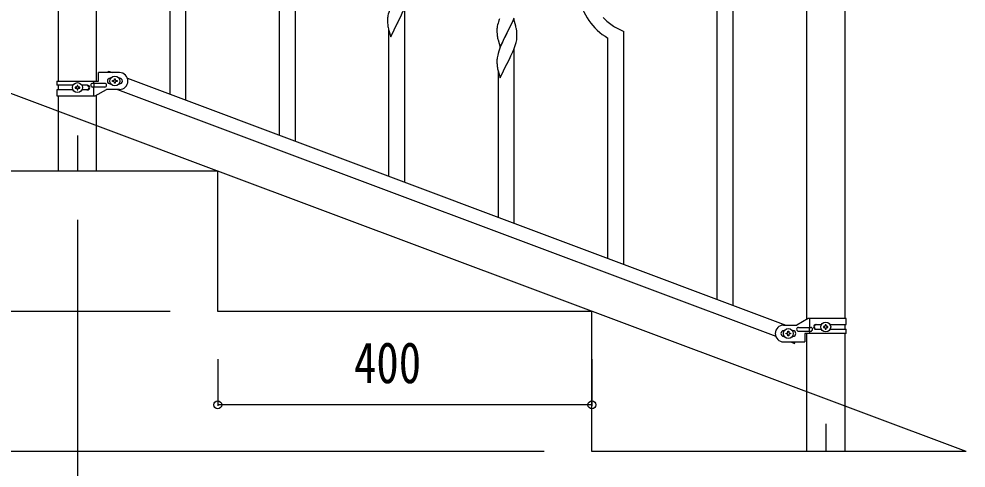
# Model space of a CAD drawing. Units: millimetres, scale not verified. Extents: x -4143 to 4140, y -2900 to 2898.
# Drawn here: x 742 to 1755, y 680 to 1160 of the extents above; entities that cross this region are included whole.
import ezdxf
from ezdxf.enums import TextEntityAlignment as Align

# ---------------------------------------------------------------- set-up
doc = ezdxf.new("R2010")
doc.units = ezdxf.units.MM
doc.header["$LTSCALE"] = 10
for name, color, linetype in [('0-2_YKK_12', 2, 'Continuous'), ('0-3_YKK_A1', 4, 'Continuous'), ('0-4_YKK_D', 6, 'Continuous')]:
    doc.layers.add(name, color=color, linetype=linetype)
doc.styles.add('ＭＳ ゴシック', font='')
doc.styles.get('ＭＳ ゴシック').set_extended_font_data('MS Gothic')

msp = doc.modelspace()

# ---------------------------------------------------------------- linework, layer by layer
at = {"layer": '0-2_YKK_12'}
msp.add_line((1604.89, 727.16), (1604.89, 697.5), dxfattribs=at)
at = {"layer": '0-3_YKK_A1'}
for p, q in [((903.89, 1079.73), (903.89, 1737.01)), ((784.64, 1093.85), (784.64, 1727.5)), ((825.14, 1093.85), (825.14, 1727.5)), ((920.89, 1073.35), (920.89, 1730.63)), ((1488.89, 860.31), (1488.89, 1517.58)), ((1505.89, 853.93), (1505.89, 1511.21)), ((1584.64, 839), (1584.64, 1427.5)), ((1625.14, 1427.5), (1625.14, 839.79)), ((1037.89, 1029.47), (1037.89, 1278.61)), ((1020.89, 1035.84), (1020.89, 1271.53)), ((1154.89, 985.58), (1154.89, 1172.51)), ((1147.06, 1156.04), (1146.9, 1155.71)), ((1137.89, 991.96), (1137.89, 1147.76)), ((1388.89, 897.81), (1388.89, 1146.96)), ((1371.89, 904.19), (1371.89, 1139.88)), ((1271.89, 941.7), (1271.89, 1128.62)), ((837.58, 1102.85), (838.16, 1104.38)), ((838.16, 1104.38), (842.25, 1102.85)), ((1254.89, 948.07), (1254.89, 1103.88)), ((1264.06, 1112.16), (1263.9, 1111.83)), ((782.89, 1093.85), (782.89, 1089.35)), ((782.89, 1093.85), (827.39, 1093.85)), ((821.86, 1093.85), (821.86, 1091.35)), ((827.39, 1093.85), (827.39, 1102.85)), ((849.89, 1102.85), (827.39, 1102.85)), ((839.89, 1096.85), (840.52, 1096.85)), ((846.33, 1094.33), (847.29, 1094.33)), ((849.26, 1096.85), (849.89, 1096.85)), ((858.39, 1096.79), (1562.25, 832.79)), ((800.21, 1089.35), (782.89, 1089.35)), ((782.89, 1084.35), (782.89, 1077.85)), ((800.22, 1084.35), (782.89, 1084.35)), ((784.64, 1084.35), (784.64, 1089.35)), ((803.45, 1087.32), (802.49, 1087.32)), ((806.33, 1086.36), (807.29, 1086.36)), ((815.48, 1089.35), (809.56, 1089.35)), ((815.48, 1084.35), (809.56, 1084.35)), ((834.09, 1091.35), (821.01, 1091.35)), ((834.09, 1087.35), (821.01, 1087.35)), ((821.86, 1087.35), (821.86, 1077.85)), ((822.41, 1091.35), (822.41, 1087.35)), ((823.76, 1077.85), (835.89, 1084.85)), ((849.89, 1084.85), (835.89, 1084.85)), ((839.89, 1090.85), (840.52, 1090.85)), ((843.45, 1093.37), (842.49, 1093.37)), ((847.53, 1084.85), (1551.38, 820.84)), ((849.26, 1090.85), (849.89, 1090.85)), ((782.89, 1077.85), (823.76, 1077.85)), ((784.64, 997.5), (784.64, 1077.85)), ((825.14, 997.5), (825.14, 1078.64)), ((804.89, 1035.62), (804.89, 997.5)), ((825.14, 997.5), (784.64, 997.5)), ((1754.89, 697.5), (954.89, 997.5)), ((1354.89, 697.5), (1354.89, 847.5)), ((1559.89, 832.79), (1573.89, 832.79)), ((1586.01, 839.79), (1573.89, 832.79)), ((1626.89, 839.79), (1586.01, 839.79)), ((1587.92, 830.29), (1587.92, 839.79)), ((1594.29, 833.29), (1600.22, 833.29)), ((1603.45, 831.27), (1602.49, 831.27)), ((1606.33, 830.31), (1607.29, 830.31)), ((1609.56, 833.29), (1626.89, 833.29)), ((1625.14, 833.29), (1625.14, 828.29)), ((1626.89, 833.29), (1626.89, 839.79)), ((1560.52, 826.79), (1559.89, 826.79)), ((1560.52, 820.79), (1559.89, 820.79)), ((1563.45, 823.31), (1562.49, 823.31)), ((1566.33, 824.27), (1567.29, 824.27)), ((1569.89, 826.79), (1569.26, 826.79)), ((1569.89, 820.79), (1569.26, 820.79)), ((1575.69, 830.29), (1588.77, 830.29)), ((1575.69, 826.29), (1588.77, 826.29)), ((1582.39, 823.79), (1582.39, 814.79)), ((1626.89, 823.79), (1582.39, 823.79)), ((1584.64, 697.5), (1584.64, 823.79)), ((1587.36, 826.29), (1587.36, 830.29)), ((1587.92, 823.79), (1587.92, 826.29)), ((1594.29, 828.29), (1600.21, 828.29)), ((1609.56, 828.29), (1626.89, 828.29)), ((1625.14, 823.79), (1625.14, 697.5)), ((1626.89, 823.79), (1626.89, 828.29)), ((1559.89, 814.79), (1582.39, 814.79)), ((1567.53, 814.79), (1571.62, 813.25)), ((1571.62, 813.25), (1572.19, 814.79)), ((1754.89, 697.5), (1354.89, 697.5))]:
    msp.add_line(p, q, dxfattribs=at)
for points in [[(1154.29, 1203.77), (1147.06, 1188.92), (1146.9, 1188.59), (1144.55, 1183.93), (1142.79, 1180.28), (1142.34, 1179.31), (1141.23, 1176.85), (1139.96, 1173.83), (1139.17, 1171.8), (1138.45, 1169.79), (1137.66, 1167.31), (1137.14, 1165.38), (1136.83, 1163.98), (1136.59, 1162.63), (1136.43, 1161.34), (1136.37, 1160.51), (1136.34, 1159.71), (1136.36, 1157.85), (1136.39, 1156.84), (1136.44, 1155.89), (1136.54, 1154.45), (1136.69, 1153.14)], [(1137.06, 1150.96), (1137.32, 1149.79), (1137.57, 1148.83), (1139.84, 1141.18), (1147.06, 1156.04), (1147.23, 1156.37), (1148.95, 1159.76), (1150.45, 1162.82), (1151.34, 1164.69), (1152.89, 1168.11), (1153.33, 1169.11), (1154.37, 1171.64), (1155.5, 1174.67), (1156.17, 1176.67)], [(1253.39, 1149.9), (1253.35, 1149.09), (1253.34, 1148.69), (1253.36, 1146.83), (1253.39, 1145.82), (1253.44, 1144.88), (1253.54, 1143.44), (1253.69, 1142.13), (1253.83, 1141.14), (1254.01, 1140.18), (1254.11, 1139.71), (1254.32, 1138.77), (1254.57, 1137.82), (1256.84, 1130.17), (1264.06, 1145.03), (1264.23, 1145.36), (1266.16, 1149.16), (1267.67, 1152.26), (1268.34, 1153.67), (1269.68, 1156.59), (1270.54, 1158.6), (1271.76, 1161.63)], [(1271.29, 1159.89), (1264.06, 1145.03), (1263.9, 1144.7), (1261.55, 1140.04), (1259.79, 1136.39), (1259.34, 1135.43), (1258.23, 1132.97), (1256.96, 1129.95), (1256.17, 1127.92), (1255.45, 1125.9), (1254.66, 1123.42), (1254.14, 1121.5), (1253.83, 1120.1), (1253.59, 1118.75), (1253.43, 1117.45), (1253.37, 1116.62), (1253.34, 1115.82), (1253.36, 1113.96), (1253.39, 1112.95), (1253.44, 1112.01), (1253.54, 1110.57), (1253.69, 1109.25)], [(1254.96, 1157.28), (1254.52, 1155.81), (1254.03, 1153.9), (1253.74, 1152.51), (1253.52, 1151.18)], [(1274.02, 1150.35), (1273.68, 1151.76), (1273.49, 1152.49), (1271.29, 1159.89)], [(1274.76, 1140.56), (1274.78, 1141.36), (1274.78, 1142.51), (1274.73, 1144.24), (1274.67, 1145.48), (1274.56, 1146.89)], [(1273.87, 1135.21), (1274.2, 1136.63), (1274.47, 1137.99), (1274.66, 1139.31)], [(1254.06, 1107.08), (1254.32, 1105.9), (1254.57, 1104.94), (1256.84, 1097.3), (1264.06, 1112.16), (1264.23, 1112.49), (1265.95, 1115.87), (1267.45, 1118.93), (1268.34, 1120.8), (1269.89, 1124.22), (1270.33, 1125.22), (1271.37, 1127.75), (1272.5, 1130.78), (1273.17, 1132.78)], [(842.49, 1093.37), (842.49, 1094.33), (843.45, 1094.33)], [(844.41, 1095.29), (844.41, 1096.25), (845.37, 1096.25), (845.37, 1095.29)], [(847.29, 1094.33), (847.29, 1093.37), (846.33, 1093.37)], [(802.49, 1087.32), (802.49, 1086.36), (803.45, 1086.36)], [(805.37, 1088.28), (805.37, 1089.24), (804.41, 1089.24), (804.41, 1088.28)], [(804.41, 1085.4), (804.41, 1084.44), (805.37, 1084.44), (805.37, 1085.4)], [(807.29, 1086.36), (807.29, 1087.32), (806.33, 1087.32)], [(845.37, 1092.41), (845.37, 1091.45), (844.41, 1091.45), (844.41, 1092.41)], [(1354.89, 847.5), (954.89, 847.5), (954.89, 997.5), (554.89, 997.5)], [(1602.49, 831.27), (1602.49, 830.31), (1603.45, 830.31)], [(1605.37, 832.23), (1605.37, 833.19), (1604.41, 833.19), (1604.41, 832.23)], [(1607.29, 830.31), (1607.29, 831.27), (1606.33, 831.27)], [(1562.49, 823.31), (1562.49, 824.27), (1563.45, 824.27)], [(1564.41, 825.23), (1564.41, 826.19), (1565.37, 826.19), (1565.37, 825.23)], [(1565.37, 822.35), (1565.37, 821.39), (1564.41, 821.39), (1564.41, 822.35)], [(1567.29, 824.27), (1567.29, 823.31), (1566.33, 823.31)], [(1604.41, 829.35), (1604.41, 828.39), (1605.37, 828.39), (1605.37, 829.35)]]:
    msp.add_lwpolyline(points, dxfattribs=at)
for centre in [(844.89, 1093.85), (804.89, 1086.84), (1604.89, 830.79), (1564.89, 823.79)]:
    msp.add_circle(centre, 5.3, dxfattribs=at)
for centre, radius, start, end in [((1404.56, 1195.48), 64.5, 189.92903, 239.55871), ((1330.59, 1133.03), 79.42, 159.93435, 162.22611), ((1417.38, 1211.44), 70.83, 224.66249, 236.11211), ((1191.29, 1161.3), 55.21, 188.49987, 190.79162), ((1285.33, 1147.29), 32.04, 173.03232, 175.32407), ((1232.55, 1141.64), 42.37, 9.56725, 11.859), ((1229.7, 1142.04), 45.12, 6.17603, 8.46779), ((1418.86, 1218.45), 77.52, 238.09168, 247.25412), ((1212.77, 1151.5), 63.23, 342.78424, 345.07599), ((1243.34, 1142.56), 31.49, 354.07159, 356.36334), ((1308.29, 1117.41), 55.21, 188.49987, 190.79162), ((839.89, 1093.85), 3, 90, 270), ((843.45, 1095.29), 0.96, 270, 0), ((846.33, 1095.29), 0.96, 180, 270), ((849.89, 1093.85), 9, 270, 90), ((849.89, 1093.85), 3, 270, 90), ((803.45, 1088.28), 0.96, 270, 0), ((803.45, 1085.4), 0.96, 0, 90), ((806.33, 1088.28), 0.96, 180, 270), ((806.33, 1085.4), 0.96, 90, 180), ((814.73, 1086.85), 2.5, 270, 90), ((815.48, 1086.85), 2.5, 270, 90), ((821.01, 1089.35), 2, 90, 270), ((834.09, 1089.35), 2, 270, 90), ((843.45, 1092.41), 0.96, 0, 90), ((846.33, 1092.41), 0.96, 90, 180), ((1559.89, 823.79), 9, 90, 270), ((1594.29, 830.79), 2.5, 90, 270), ((1595.04, 830.79), 2.5, 90, 270), ((1603.45, 832.23), 0.96, 270, 0), ((1603.45, 829.35), 0.96, 0, 90), ((1606.33, 832.23), 0.96, 180, 270), ((1606.33, 829.35), 0.96, 90, 180), ((1559.89, 823.79), 3, 90, 270), ((1563.45, 825.23), 0.96, 270, 0), ((1563.45, 822.35), 0.96, 0, 90), ((1566.33, 825.23), 0.96, 180, 270), ((1566.33, 822.35), 0.96, 90, 180), ((1569.89, 823.79), 3, 270, 90), ((1575.69, 828.29), 2, 90, 270), ((1588.77, 828.29), 2, 270, 90)]:
    msp.add_arc(centre, radius, start, end, dxfattribs=at)
at = {"layer": '0-4_YKK_D'}
for p, q in [((953.95, 997.85), (579.8, 1138.16)), ((804.89, 945.5), (804.89, 546.5)), ((903.89, 847.5), (553.89, 847.5)), ((954.89, 796.5), (954.89, 746.5)), ((1354.89, 796.5), (1354.89, 746.5)), ((1354.89, 747.5), (954.89, 747.5)), ((1303.89, 697.5), (403.89, 697.5))]:
    msp.add_line(p, q, dxfattribs=at)
for centre in [(954.89, 747.5), (1354.89, 747.5)]:
    msp.add_circle(centre, 4.25, dxfattribs=at)

# ---------------------------------------------------------------- texts
at = {"layer": '0-4_YKK_D', "style": 'ＭＳ ゴシック', "width": 0.8}
msp.add_text('400', height=43.99, dxfattribs=at).set_placement((1100.49, 757.5), align=Align.BOTTOM_LEFT)

doc.saveas('drawing.dxf')
